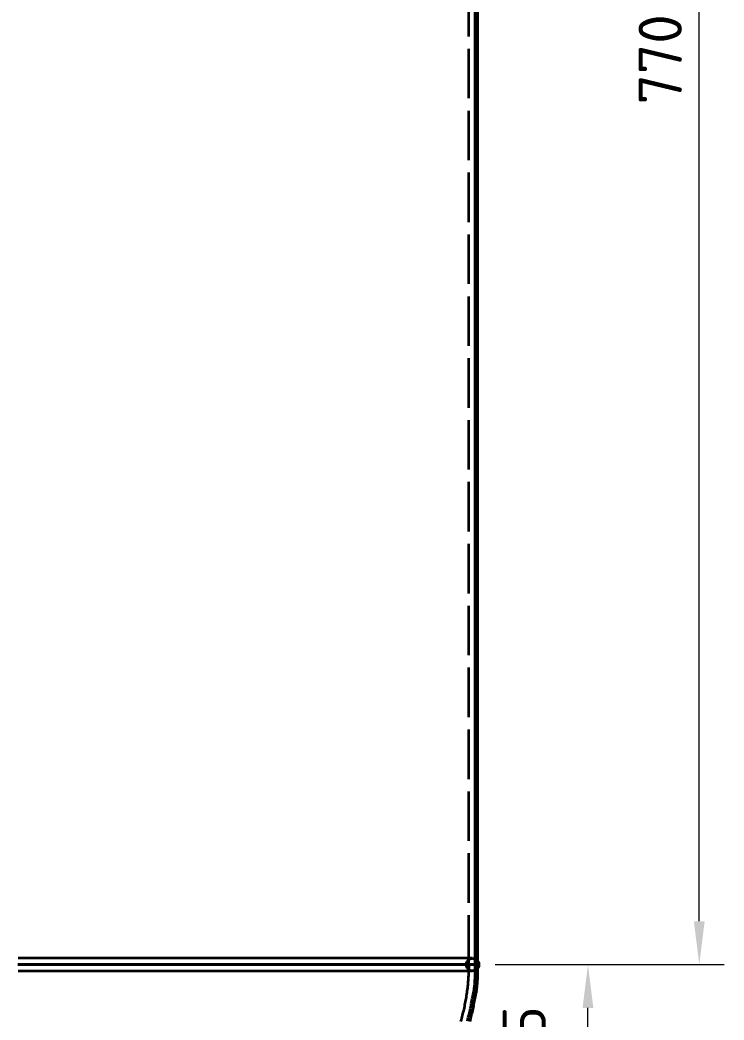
# Model space of a CAD drawing. Header units: millimetres. Extents: x 0 to 594, y 0 to 420.
# Drawn here: x 118.8 to 175.8, y 160.1 to 240.9 of the extents above; entities that cross this region are included whole.
import ezdxf

# ---------------------------------------------------------------- set-up
doc = ezdxf.new("R2010")
doc.units = ezdxf.units.MM
doc.linetypes.add('IRAM-E-TRAZOS', pattern=[5, 4, -1])
for name, color, linetype, lineweight in [('01-VISIBLE', 7, 'CONTINUOUS', 70), ('02-OCULTA', 4, 'IRAM-E-TRAZOS', 35), ('04-COTA', 3, 'CONTINUOUS', 18)]:
    doc.layers.add(name, color=color, linetype=linetype, lineweight=lineweight)
doc.styles.add('ISO3098', font='isocpeur.ttf')
doc.dimstyles.new('FLAMA-IRAM', dxfattribs={"dimtxt": 3.5, "dimasz": 3.5, "dimexe": 2, "dimexo": 1.5, "dimgap": 1, "dimtad": 1, "dimdec": 1, "dimtxsty": 'ISO3098', "dimblk": 'IRAM_FLECHA', "dimblk1": 'IRAM_FLECHA', "dimblk2": 'IRAM_FLECHA', "dimcen": 2.5, "dimclrd": 3, "dimclre": 3, "dimclrt": 3, "dimazin": 3, "dimtfac": 1, "dimtmove": 0, "dimatfit": 3, "dimlwd": 18, "dimlwe": 18})

# ---------------------------------------------------------------- blocks, each defined once
blk = doc.blocks.new('IRAM_FLECHA')
blk.add_solid([(0, 0), (-1, 0.125), (-1, -0.125)])

msp = doc.modelspace()

# ---------------------------------------------------------------- linework, layer by layer
at = {"layer": '01-VISIBLE'}
msp.add_line((155.75, 164.562), (155.75, 318.582), dxfattribs=at)
msp.add_lwpolyline([(155.118, 160.008), (155.15, 160.132), (155.181, 160.256), (155.211, 160.381), (155.24, 160.506), (155.269, 160.631), (155.297, 160.756), (155.324, 160.881), (155.351, 161.006), (155.378, 161.132), (155.404, 161.257), (155.43, 161.383), (155.455, 161.508), (155.48, 161.634), (155.505, 161.76), (155.529, 161.886), (155.554, 162.011), (155.578, 162.137), (155.602, 162.263), (155.625, 162.389), (155.646, 162.516), (155.665, 162.643), (155.681, 162.77), (155.695, 162.897), (155.707, 163.025), (155.716, 163.153), (155.724, 163.281), (155.73, 163.409), (155.735, 163.537), (155.74, 163.665), (155.743, 163.793), (155.745, 163.921), (155.747, 164.049), (155.748, 164.177), (155.749, 164.306), (155.75, 164.434), (155.75, 164.562)], dxfattribs=at)
at = {"layer": '02-OCULTA'}
msp.add_line((155.11, 164.562), (155.11, 318.582), dxfattribs=at)
for points in [[(155.43, 165.074), (155.237, 165.074), (155.043, 165.074), (154.85, 165.074), (154.657, 165.074), (154.463, 165.074), (154.27, 165.074), (154.076, 165.074), (153.883, 165.074), (153.69, 165.074), (153.496, 165.074), (153.303, 165.074), (153.109, 165.074), (152.916, 165.074), (152.723, 165.074), (152.529, 165.074), (152.336, 165.074), (152.142, 165.074), (151.949, 165.074), (151.755, 165.074), (151.562, 165.074), (151.369, 165.074), (151.175, 165.074), (150.982, 165.074), (150.788, 165.074), (150.595, 165.074), (150.402, 165.074), (150.208, 165.074), (150.015, 165.074), (149.821, 165.074), (149.628, 165.074), (149.435, 165.074), (149.241, 165.074), (149.048, 165.074), (148.854, 165.074), (148.661, 165.074), (148.468, 165.074), (148.274, 165.074), (148.081, 165.074), (147.887, 165.074), (147.694, 165.074), (147.501, 165.074), (147.307, 165.074), (147.114, 165.074), (146.92, 165.074), (146.727, 165.074), (146.534, 165.074), (146.34, 165.074), (146.147, 165.074), (145.953, 165.074), (145.76, 165.074), (145.567, 165.074), (145.373, 165.074), (145.18, 165.074), (144.986, 165.074), (144.793, 165.074), (144.6, 165.074), (144.406, 165.074), (144.213, 165.074), (144.019, 165.074), (143.826, 165.074), (143.633, 165.074), (143.439, 165.074), (143.246, 165.074), (143.052, 165.074), (142.859, 165.074), (142.666, 165.074), (142.472, 165.074), (142.279, 165.074), (142.085, 165.074), (141.892, 165.074), (141.699, 165.074), (141.505, 165.074), (141.312, 165.074), (141.118, 165.074), (140.925, 165.074), (140.732, 165.074), (140.538, 165.074), (140.345, 165.074), (140.151, 165.074), (139.958, 165.074), (139.765, 165.074), (139.571, 165.074), (139.378, 165.074), (139.184, 165.074), (138.991, 165.074), (138.798, 165.074), (138.604, 165.074), (138.411, 165.074), (138.217, 165.074), (138.024, 165.074), (137.831, 165.074), (137.637, 165.074), (137.444, 165.074), (137.25, 165.074), (137.057, 165.074), (136.864, 165.074), (136.67, 165.074), (136.477, 165.074), (136.283, 165.074), (136.09, 165.074), (135.897, 165.074), (135.703, 165.074), (135.51, 165.074), (135.316, 165.074), (135.123, 165.074), (134.93, 165.074), (134.736, 165.074), (134.543, 165.074), (134.349, 165.074), (134.156, 165.074), (133.963, 165.074), (133.769, 165.074), (133.576, 165.074), (133.382, 165.074), (133.189, 165.074), (132.996, 165.074), (132.802, 165.074), (132.609, 165.074), (132.415, 165.074), (132.222, 165.074), (132.029, 165.074), (131.835, 165.074), (131.642, 165.074), (131.448, 165.074), (131.255, 165.074), (131.062, 165.074), (130.868, 165.074), (130.675, 165.074), (130.481, 165.074), (130.288, 165.074), (130.095, 165.074), (129.901, 165.074), (129.708, 165.074), (129.514, 165.074), (129.321, 165.074), (129.128, 165.074), (128.934, 165.074), (128.741, 165.074), (128.547, 165.074), (128.354, 165.074), (128.161, 165.074), (127.967, 165.074), (127.774, 165.074), (127.58, 165.074), (127.387, 165.074), (127.194, 165.074), (127, 165.074), (126.807, 165.074), (126.613, 165.074), (126.42, 165.074), (126.227, 165.074), (126.033, 165.074), (125.84, 165.074), (125.646, 165.074), (125.453, 165.074), (125.26, 165.074), (125.066, 165.074), (124.873, 165.074), (124.679, 165.074), (124.486, 165.074), (124.293, 165.074), (124.099, 165.074), (123.906, 165.074), (123.712, 165.074), (123.519, 165.074), (123.326, 165.074), (123.132, 165.074), (122.939, 165.074), (122.745, 165.074), (122.552, 165.074), (122.359, 165.074), (122.165, 165.074), (121.972, 165.074), (121.778, 165.074), (121.585, 165.074), (121.392, 165.074), (121.198, 165.074), (121.005, 165.074), (120.811, 165.074), (120.618, 165.074), (120.425, 165.074), (120.231, 165.074), (120.038, 165.074), (119.844, 165.074), (119.651, 165.074), (119.458, 165.074), (119.264, 165.074), (119.071, 165.074), (118.877, 165.074), (118.684, 165.074)], [(155.43, 165.074), (155.237, 165.074), (155.043, 165.074), (154.85, 165.074), (154.657, 165.074), (154.463, 165.074), (154.27, 165.074), (154.076, 165.074), (153.883, 165.074), (153.69, 165.074), (153.496, 165.074), (153.303, 165.074), (153.109, 165.074), (152.916, 165.074), (152.723, 165.074), (152.529, 165.074), (152.336, 165.074), (152.142, 165.074), (151.949, 165.074), (151.755, 165.074), (151.562, 165.074), (151.369, 165.074), (151.175, 165.074), (150.982, 165.074), (150.788, 165.074), (150.595, 165.074), (150.402, 165.074), (150.208, 165.074), (150.015, 165.074), (149.821, 165.074), (149.628, 165.074), (149.435, 165.074), (149.241, 165.074), (149.048, 165.074), (148.854, 165.074), (148.661, 165.074), (148.468, 165.074), (148.274, 165.074), (148.081, 165.074), (147.887, 165.074), (147.694, 165.074), (147.501, 165.074), (147.307, 165.074), (147.114, 165.074), (146.92, 165.074), (146.727, 165.074), (146.534, 165.074), (146.34, 165.074), (146.147, 165.074), (145.953, 165.074), (145.76, 165.074), (145.567, 165.074), (145.373, 165.074), (145.18, 165.074), (144.986, 165.074), (144.793, 165.074), (144.6, 165.074), (144.406, 165.074), (144.213, 165.074), (144.019, 165.074), (143.826, 165.074), (143.633, 165.074), (143.439, 165.074), (143.246, 165.074), (143.052, 165.074), (142.859, 165.074), (142.666, 165.074), (142.472, 165.074), (142.279, 165.074), (142.085, 165.074), (141.892, 165.074), (141.699, 165.074), (141.505, 165.074), (141.312, 165.074), (141.118, 165.074), (140.925, 165.074), (140.732, 165.074), (140.538, 165.074), (140.345, 165.074), (140.151, 165.074), (139.958, 165.074), (139.765, 165.074), (139.571, 165.074), (139.378, 165.074), (139.184, 165.074), (138.991, 165.074), (138.798, 165.074), (138.604, 165.074), (138.411, 165.074), (138.217, 165.074), (138.024, 165.074), (137.831, 165.074), (137.637, 165.074), (137.444, 165.074), (137.25, 165.074), (137.057, 165.074), (136.864, 165.074), (136.67, 165.074), (136.477, 165.074), (136.283, 165.074), (136.09, 165.074), (135.897, 165.074), (135.703, 165.074), (135.51, 165.074), (135.316, 165.074), (135.123, 165.074), (134.93, 165.074), (134.736, 165.074), (134.543, 165.074), (134.349, 165.074), (134.156, 165.074), (133.963, 165.074), (133.769, 165.074), (133.576, 165.074), (133.382, 165.074), (133.189, 165.074), (132.996, 165.074), (132.802, 165.074), (132.609, 165.074), (132.415, 165.074), (132.222, 165.074), (132.029, 165.074), (131.835, 165.074), (131.642, 165.074), (131.448, 165.074), (131.255, 165.074), (131.062, 165.074), (130.868, 165.074), (130.675, 165.074), (130.481, 165.074), (130.288, 165.074), (130.095, 165.074), (129.901, 165.074), (129.708, 165.074), (129.514, 165.074), (129.321, 165.074), (129.128, 165.074), (128.934, 165.074), (128.741, 165.074), (128.547, 165.074), (128.354, 165.074), (128.161, 165.074), (127.967, 165.074), (127.774, 165.074), (127.58, 165.074), (127.387, 165.074), (127.194, 165.074), (127, 165.074), (126.807, 165.074), (126.613, 165.074), (126.42, 165.074), (126.227, 165.074), (126.033, 165.074), (125.84, 165.074), (125.646, 165.074), (125.453, 165.074), (125.26, 165.074), (125.066, 165.074), (124.873, 165.074), (124.679, 165.074), (124.486, 165.074), (124.293, 165.074), (124.099, 165.074), (123.906, 165.074), (123.712, 165.074), (123.519, 165.074), (123.326, 165.074), (123.132, 165.074), (122.939, 165.074), (122.745, 165.074), (122.552, 165.074), (122.359, 165.074), (122.165, 165.074), (121.972, 165.074), (121.778, 165.074), (121.585, 165.074), (121.392, 165.074), (121.198, 165.074), (121.005, 165.074), (120.811, 165.074), (120.618, 165.074), (120.425, 165.074), (120.231, 165.074), (120.038, 165.074), (119.844, 165.074), (119.651, 165.074), (119.458, 165.074), (119.264, 165.074), (119.071, 165.074), (118.877, 165.074), (118.684, 165.074)], [(155.11, 164.562), (154.918, 164.562), (154.726, 164.562), (154.535, 164.562), (154.343, 164.562), (154.151, 164.562), (153.959, 164.562), (153.767, 164.562), (153.576, 164.562), (153.384, 164.562), (153.192, 164.562), (153, 164.562), (152.808, 164.562), (152.617, 164.562), (152.425, 164.562), (152.233, 164.562), (152.041, 164.562), (151.849, 164.562), (151.658, 164.562), (151.466, 164.562), (151.274, 164.562), (151.082, 164.562), (150.89, 164.562), (150.699, 164.562), (150.507, 164.562), (150.315, 164.562), (150.123, 164.562), (149.931, 164.562), (149.74, 164.562), (149.548, 164.562), (149.356, 164.562), (149.164, 164.562), (148.972, 164.562), (148.781, 164.562), (148.589, 164.562), (148.397, 164.562), (148.205, 164.562), (148.013, 164.562), (147.822, 164.562), (147.63, 164.562), (147.438, 164.562), (147.246, 164.562), (147.054, 164.562), (146.863, 164.562), (146.671, 164.562), (146.479, 164.562), (146.287, 164.562), (146.095, 164.562), (145.904, 164.562), (145.712, 164.562), (145.52, 164.562), (145.328, 164.562), (145.136, 164.562), (144.945, 164.562), (144.753, 164.562), (144.561, 164.562), (144.369, 164.562), (144.177, 164.562), (143.986, 164.562), (143.794, 164.562), (143.602, 164.562), (143.41, 164.562), (143.218, 164.562), (143.027, 164.562), (142.835, 164.562), (142.643, 164.562), (142.451, 164.562), (142.259, 164.562), (142.068, 164.562), (141.876, 164.562), (141.684, 164.562), (141.492, 164.562), (141.3, 164.562), (141.109, 164.562), (140.917, 164.562), (140.725, 164.562), (140.533, 164.562), (140.341, 164.562), (140.15, 164.562), (139.958, 164.562), (139.766, 164.562), (139.574, 164.562), (139.382, 164.562), (139.191, 164.562), (138.999, 164.562), (138.807, 164.562), (138.615, 164.562), (138.423, 164.562), (138.232, 164.562), (138.04, 164.562), (137.848, 164.562), (137.656, 164.562), (137.464, 164.562), (137.273, 164.562), (137.081, 164.562), (136.889, 164.562), (136.697, 164.562), (136.505, 164.562), (136.314, 164.562), (136.122, 164.562), (135.93, 164.562), (135.738, 164.562), (135.546, 164.562), (135.355, 164.562), (135.163, 164.562), (134.971, 164.562), (134.779, 164.562), (134.587, 164.562), (134.396, 164.562), (134.204, 164.562), (134.012, 164.562), (133.82, 164.562), (133.628, 164.562), (133.437, 164.562), (133.245, 164.562), (133.053, 164.562), (132.861, 164.562), (132.669, 164.562), (132.478, 164.562), (132.286, 164.562), (132.094, 164.562), (131.902, 164.562), (131.71, 164.562), (131.519, 164.562), (131.327, 164.562), (131.135, 164.562), (130.943, 164.562), (130.751, 164.562), (130.56, 164.562), (130.368, 164.562), (130.176, 164.562), (129.984, 164.562), (129.792, 164.562), (129.601, 164.562), (129.409, 164.562), (129.217, 164.562), (129.025, 164.562), (128.833, 164.562), (128.642, 164.562), (128.45, 164.562), (128.258, 164.562), (128.066, 164.562), (127.874, 164.562), (127.683, 164.562), (127.491, 164.562), (127.299, 164.562), (127.107, 164.562), (126.915, 164.562), (126.724, 164.562), (126.532, 164.562), (126.34, 164.562), (126.148, 164.562), (125.956, 164.562), (125.765, 164.562), (125.573, 164.562), (125.381, 164.562), (125.189, 164.562), (124.997, 164.562), (124.806, 164.562), (124.614, 164.562), (124.422, 164.562), (124.23, 164.562), (124.038, 164.562), (123.847, 164.562), (123.655, 164.562), (123.463, 164.562), (123.271, 164.562), (123.079, 164.562), (122.888, 164.562), (122.696, 164.562), (122.504, 164.562), (122.312, 164.562), (122.12, 164.562), (121.929, 164.562), (121.737, 164.562), (121.545, 164.562), (121.353, 164.562), (121.161, 164.562), (120.97, 164.562), (120.778, 164.562), (120.586, 164.562), (120.394, 164.562), (120.202, 164.562), (120.011, 164.562), (119.819, 164.562), (119.627, 164.562), (119.435, 164.562), (119.243, 164.562), (119.052, 164.562), (118.86, 164.562), (118.668, 164.562)], [(118.668, 164.562), (118.86, 164.562), (119.052, 164.562), (119.243, 164.562), (119.435, 164.562), (119.627, 164.562), (119.819, 164.562), (120.011, 164.562), (120.202, 164.562), (120.394, 164.562), (120.586, 164.562), (120.778, 164.562), (120.97, 164.562), (121.161, 164.562), (121.353, 164.562), (121.545, 164.562), (121.737, 164.562), (121.929, 164.562), (122.12, 164.562), (122.312, 164.562), (122.504, 164.562), (122.696, 164.562), (122.888, 164.562), (123.079, 164.562), (123.271, 164.562), (123.463, 164.562), (123.655, 164.562), (123.847, 164.562), (124.038, 164.562), (124.23, 164.562), (124.422, 164.562), (124.614, 164.562), (124.806, 164.562), (124.997, 164.562), (125.189, 164.562), (125.381, 164.562), (125.573, 164.562), (125.765, 164.562), (125.956, 164.562), (126.148, 164.562), (126.34, 164.562), (126.532, 164.562), (126.724, 164.562), (126.915, 164.562), (127.107, 164.562), (127.299, 164.562), (127.491, 164.562), (127.683, 164.562), (127.874, 164.562), (128.066, 164.562), (128.258, 164.562), (128.45, 164.562), (128.642, 164.562), (128.833, 164.562), (129.025, 164.562), (129.217, 164.562), (129.409, 164.562), (129.601, 164.562), (129.792, 164.562), (129.984, 164.562), (130.176, 164.562), (130.368, 164.562), (130.56, 164.562), (130.751, 164.562), (130.943, 164.562), (131.135, 164.562), (131.327, 164.562), (131.519, 164.562), (131.71, 164.562), (131.902, 164.562), (132.094, 164.562), (132.286, 164.562), (132.478, 164.562), (132.669, 164.562), (132.861, 164.562), (133.053, 164.562), (133.245, 164.562), (133.437, 164.562), (133.628, 164.562), (133.82, 164.562), (134.012, 164.562), (134.204, 164.562), (134.396, 164.562), (134.587, 164.562), (134.779, 164.562), (134.971, 164.562), (135.163, 164.562), (135.355, 164.562), (135.546, 164.562), (135.738, 164.562), (135.93, 164.562), (136.122, 164.562), (136.314, 164.562), (136.505, 164.562), (136.697, 164.562), (136.889, 164.562), (137.081, 164.562), (137.273, 164.562), (137.464, 164.562), (137.656, 164.562), (137.848, 164.562), (138.04, 164.562), (138.232, 164.562), (138.423, 164.562), (138.615, 164.562), (138.807, 164.562), (138.999, 164.562), (139.191, 164.562), (139.382, 164.562), (139.574, 164.562), (139.766, 164.562), (139.958, 164.562), (140.15, 164.562), (140.341, 164.562), (140.533, 164.562), (140.725, 164.562), (140.917, 164.562), (141.109, 164.562), (141.3, 164.562), (141.492, 164.562), (141.684, 164.562), (141.876, 164.562), (142.068, 164.562), (142.259, 164.562), (142.451, 164.562), (142.643, 164.562), (142.835, 164.562), (143.027, 164.562), (143.218, 164.562), (143.41, 164.562), (143.602, 164.562), (143.794, 164.562), (143.986, 164.562), (144.177, 164.562), (144.369, 164.562), (144.561, 164.562), (144.753, 164.562), (144.945, 164.562), (145.136, 164.562), (145.328, 164.562), (145.52, 164.562), (145.712, 164.562), (145.904, 164.562), (146.095, 164.562), (146.287, 164.562), (146.479, 164.562), (146.671, 164.562), (146.863, 164.562), (147.054, 164.562), (147.246, 164.562), (147.438, 164.562), (147.63, 164.562), (147.822, 164.562), (148.013, 164.562), (148.205, 164.562), (148.397, 164.562), (148.589, 164.562), (148.781, 164.562), (148.972, 164.562), (149.164, 164.562), (149.356, 164.562), (149.548, 164.562), (149.74, 164.562), (149.931, 164.562), (150.123, 164.562), (150.315, 164.562), (150.507, 164.562), (150.699, 164.562), (150.89, 164.562), (151.082, 164.562), (151.274, 164.562), (151.466, 164.562), (151.658, 164.562), (151.849, 164.562), (152.041, 164.562), (152.233, 164.562), (152.425, 164.562), (152.617, 164.562), (152.808, 164.562), (153, 164.562), (153.192, 164.562), (153.384, 164.562), (153.576, 164.562), (153.767, 164.562), (153.959, 164.562), (154.151, 164.562), (154.343, 164.562), (154.535, 164.562), (154.726, 164.562), (154.918, 164.562), (155.11, 164.562)], [(155.11, 164.562), (154.918, 164.562), (154.726, 164.562), (154.535, 164.562), (154.343, 164.562), (154.151, 164.562), (153.959, 164.562), (153.767, 164.562), (153.576, 164.562), (153.384, 164.562), (153.192, 164.562), (153, 164.562), (152.808, 164.562), (152.617, 164.562), (152.425, 164.562), (152.233, 164.562), (152.041, 164.562), (151.849, 164.562), (151.658, 164.562), (151.466, 164.562), (151.274, 164.562), (151.082, 164.562), (150.89, 164.562), (150.699, 164.562), (150.507, 164.562), (150.315, 164.562), (150.123, 164.562), (149.931, 164.562), (149.74, 164.562), (149.548, 164.562), (149.356, 164.562), (149.164, 164.562), (148.972, 164.562), (148.781, 164.562), (148.589, 164.562), (148.397, 164.562), (148.205, 164.562), (148.013, 164.562), (147.822, 164.562), (147.63, 164.562), (147.438, 164.562), (147.246, 164.562), (147.054, 164.562), (146.863, 164.562), (146.671, 164.562), (146.479, 164.562), (146.287, 164.562), (146.095, 164.562), (145.904, 164.562), (145.712, 164.562), (145.52, 164.562), (145.328, 164.562), (145.136, 164.562), (144.945, 164.562), (144.753, 164.562), (144.561, 164.562), (144.369, 164.562), (144.177, 164.562), (143.986, 164.562), (143.794, 164.562), (143.602, 164.562), (143.41, 164.562), (143.218, 164.562), (143.027, 164.562), (142.835, 164.562), (142.643, 164.562), (142.451, 164.562), (142.259, 164.562), (142.068, 164.562), (141.876, 164.562), (141.684, 164.562), (141.492, 164.562), (141.3, 164.562), (141.109, 164.562), (140.917, 164.562), (140.725, 164.562), (140.533, 164.562), (140.341, 164.562), (140.15, 164.562), (139.958, 164.562), (139.766, 164.562), (139.574, 164.562), (139.382, 164.562), (139.191, 164.562), (138.999, 164.562), (138.807, 164.562), (138.615, 164.562), (138.423, 164.562), (138.232, 164.562), (138.04, 164.562), (137.848, 164.562), (137.656, 164.562), (137.464, 164.562), (137.273, 164.562), (137.081, 164.562), (136.889, 164.562), (136.697, 164.562), (136.505, 164.562), (136.314, 164.562), (136.122, 164.562), (135.93, 164.562), (135.738, 164.562), (135.546, 164.562), (135.355, 164.562), (135.163, 164.562), (134.971, 164.562), (134.779, 164.562), (134.587, 164.562), (134.396, 164.562), (134.204, 164.562), (134.012, 164.562), (133.82, 164.562), (133.628, 164.562), (133.437, 164.562), (133.245, 164.562), (133.053, 164.562), (132.861, 164.562), (132.669, 164.562), (132.478, 164.562), (132.286, 164.562), (132.094, 164.562), (131.902, 164.562), (131.71, 164.562), (131.519, 164.562), (131.327, 164.562), (131.135, 164.562), (130.943, 164.562), (130.751, 164.562), (130.56, 164.562), (130.368, 164.562), (130.176, 164.562), (129.984, 164.562), (129.792, 164.562), (129.601, 164.562), (129.409, 164.562), (129.217, 164.562), (129.025, 164.562), (128.833, 164.562), (128.642, 164.562), (128.45, 164.562), (128.258, 164.562), (128.066, 164.562), (127.874, 164.562), (127.683, 164.562), (127.491, 164.562), (127.299, 164.562), (127.107, 164.562), (126.915, 164.562), (126.724, 164.562), (126.532, 164.562), (126.34, 164.562), (126.148, 164.562), (125.956, 164.562), (125.765, 164.562), (125.573, 164.562), (125.381, 164.562), (125.189, 164.562), (124.997, 164.562), (124.806, 164.562), (124.614, 164.562), (124.422, 164.562), (124.23, 164.562), (124.038, 164.562), (123.847, 164.562), (123.655, 164.562), (123.463, 164.562), (123.271, 164.562), (123.079, 164.562), (122.888, 164.562), (122.696, 164.562), (122.504, 164.562), (122.312, 164.562), (122.12, 164.562), (121.929, 164.562), (121.737, 164.562), (121.545, 164.562), (121.353, 164.562), (121.161, 164.562), (120.97, 164.562), (120.778, 164.562), (120.586, 164.562), (120.394, 164.562), (120.202, 164.562), (120.011, 164.562), (119.819, 164.562), (119.627, 164.562), (119.435, 164.562), (119.243, 164.562), (119.052, 164.562), (118.86, 164.562), (118.668, 164.562)], [(118.668, 164.562), (118.86, 164.562), (119.052, 164.562), (119.243, 164.562), (119.435, 164.562), (119.627, 164.562), (119.819, 164.562), (120.011, 164.562), (120.202, 164.562), (120.394, 164.562), (120.586, 164.562), (120.778, 164.562), (120.97, 164.562), (121.161, 164.562), (121.353, 164.562), (121.545, 164.562), (121.737, 164.562), (121.929, 164.562), (122.12, 164.562), (122.312, 164.562), (122.504, 164.562), (122.696, 164.562), (122.888, 164.562), (123.079, 164.562), (123.271, 164.562), (123.463, 164.562), (123.655, 164.562), (123.847, 164.562), (124.038, 164.562), (124.23, 164.562), (124.422, 164.562), (124.614, 164.562), (124.806, 164.562), (124.997, 164.562), (125.189, 164.562), (125.381, 164.562), (125.573, 164.562), (125.765, 164.562), (125.956, 164.562), (126.148, 164.562), (126.34, 164.562), (126.532, 164.562), (126.724, 164.562), (126.915, 164.562), (127.107, 164.562), (127.299, 164.562), (127.491, 164.562), (127.683, 164.562), (127.874, 164.562), (128.066, 164.562), (128.258, 164.562), (128.45, 164.562), (128.642, 164.562), (128.833, 164.562), (129.025, 164.562), (129.217, 164.562), (129.409, 164.562), (129.601, 164.562), (129.792, 164.562), (129.984, 164.562), (130.176, 164.562), (130.368, 164.562), (130.56, 164.562), (130.751, 164.562), (130.943, 164.562), (131.135, 164.562), (131.327, 164.562), (131.519, 164.562), (131.71, 164.562), (131.902, 164.562), (132.094, 164.562), (132.286, 164.562), (132.478, 164.562), (132.669, 164.562), (132.861, 164.562), (133.053, 164.562), (133.245, 164.562), (133.437, 164.562), (133.628, 164.562), (133.82, 164.562), (134.012, 164.562), (134.204, 164.562), (134.396, 164.562), (134.587, 164.562), (134.779, 164.562), (134.971, 164.562), (135.163, 164.562), (135.355, 164.562), (135.546, 164.562), (135.738, 164.562), (135.93, 164.562), (136.122, 164.562), (136.314, 164.562), (136.505, 164.562), (136.697, 164.562), (136.889, 164.562), (137.081, 164.562), (137.273, 164.562), (137.464, 164.562), (137.656, 164.562), (137.848, 164.562), (138.04, 164.562), (138.232, 164.562), (138.423, 164.562), (138.615, 164.562), (138.807, 164.562), (138.999, 164.562), (139.191, 164.562), (139.382, 164.562), (139.574, 164.562), (139.766, 164.562), (139.958, 164.562), (140.15, 164.562), (140.341, 164.562), (140.533, 164.562), (140.725, 164.562), (140.917, 164.562), (141.109, 164.562), (141.3, 164.562), (141.492, 164.562), (141.684, 164.562), (141.876, 164.562), (142.068, 164.562), (142.259, 164.562), (142.451, 164.562), (142.643, 164.562), (142.835, 164.562), (143.027, 164.562), (143.218, 164.562), (143.41, 164.562), (143.602, 164.562), (143.794, 164.562), (143.986, 164.562), (144.177, 164.562), (144.369, 164.562), (144.561, 164.562), (144.753, 164.562), (144.945, 164.562), (145.136, 164.562), (145.328, 164.562), (145.52, 164.562), (145.712, 164.562), (145.904, 164.562), (146.095, 164.562), (146.287, 164.562), (146.479, 164.562), (146.671, 164.562), (146.863, 164.562), (147.054, 164.562), (147.246, 164.562), (147.438, 164.562), (147.63, 164.562), (147.822, 164.562), (148.013, 164.562), (148.205, 164.562), (148.397, 164.562), (148.589, 164.562), (148.781, 164.562), (148.972, 164.562), (149.164, 164.562), (149.356, 164.562), (149.548, 164.562), (149.74, 164.562), (149.931, 164.562), (150.123, 164.562), (150.315, 164.562), (150.507, 164.562), (150.699, 164.562), (150.89, 164.562), (151.082, 164.562), (151.274, 164.562), (151.466, 164.562), (151.658, 164.562), (151.849, 164.562), (152.041, 164.562), (152.233, 164.562), (152.425, 164.562), (152.617, 164.562), (152.808, 164.562), (153, 164.562), (153.192, 164.562), (153.384, 164.562), (153.576, 164.562), (153.767, 164.562), (153.959, 164.562), (154.151, 164.562), (154.343, 164.562), (154.535, 164.562), (154.726, 164.562), (154.918, 164.562), (155.11, 164.562)], [(118.684, 164.05), (118.877, 164.05), (119.071, 164.05), (119.264, 164.05), (119.458, 164.05), (119.651, 164.05), (119.844, 164.05), (120.038, 164.05), (120.231, 164.05), (120.425, 164.05), (120.618, 164.05), (120.811, 164.05), (121.005, 164.05), (121.198, 164.05), (121.392, 164.05), (121.585, 164.05), (121.778, 164.05), (121.972, 164.05), (122.165, 164.05), (122.359, 164.05), (122.552, 164.05), (122.745, 164.05), (122.939, 164.05), (123.132, 164.05), (123.326, 164.05), (123.519, 164.05), (123.712, 164.05), (123.906, 164.05), (124.099, 164.05), (124.293, 164.05), (124.486, 164.05), (124.679, 164.05), (124.873, 164.05), (125.066, 164.05), (125.26, 164.05), (125.453, 164.05), (125.646, 164.05), (125.84, 164.05), (126.033, 164.05), (126.227, 164.05), (126.42, 164.05), (126.613, 164.05), (126.807, 164.05), (127, 164.05), (127.194, 164.05), (127.387, 164.05), (127.58, 164.05), (127.774, 164.05), (127.967, 164.05), (128.161, 164.05), (128.354, 164.05), (128.547, 164.05), (128.741, 164.05), (128.934, 164.05), (129.128, 164.05), (129.321, 164.05), (129.514, 164.05), (129.708, 164.05), (129.901, 164.05), (130.095, 164.05), (130.288, 164.05), (130.481, 164.05), (130.675, 164.05), (130.868, 164.05), (131.062, 164.05), (131.255, 164.05), (131.448, 164.05), (131.642, 164.05), (131.835, 164.05), (132.029, 164.05), (132.222, 164.05), (132.415, 164.05), (132.609, 164.05), (132.802, 164.05), (132.996, 164.05), (133.189, 164.05), (133.382, 164.05), (133.576, 164.05), (133.769, 164.05), (133.963, 164.05), (134.156, 164.05), (134.349, 164.05), (134.543, 164.05), (134.736, 164.05), (134.93, 164.05), (135.123, 164.05), (135.316, 164.05), (135.51, 164.05), (135.703, 164.05), (135.897, 164.05), (136.09, 164.05), (136.283, 164.05), (136.477, 164.05), (136.67, 164.05), (136.864, 164.05), (137.057, 164.05), (137.25, 164.05), (137.444, 164.05), (137.637, 164.05), (137.831, 164.05), (138.024, 164.05), (138.217, 164.05), (138.411, 164.05), (138.604, 164.05), (138.798, 164.05), (138.991, 164.05), (139.184, 164.05), (139.378, 164.05), (139.571, 164.05), (139.765, 164.05), (139.958, 164.05), (140.151, 164.05), (140.345, 164.05), (140.538, 164.05), (140.732, 164.05), (140.925, 164.05), (141.118, 164.05), (141.312, 164.05), (141.505, 164.05), (141.699, 164.05), (141.892, 164.05), (142.085, 164.05), (142.279, 164.05), (142.472, 164.05), (142.666, 164.05), (142.859, 164.05), (143.052, 164.05), (143.246, 164.05), (143.439, 164.05), (143.633, 164.05), (143.826, 164.05), (144.019, 164.05), (144.213, 164.05), (144.406, 164.05), (144.6, 164.05), (144.793, 164.05), (144.986, 164.05), (145.18, 164.05), (145.373, 164.05), (145.567, 164.05), (145.76, 164.05), (145.953, 164.05), (146.147, 164.05), (146.34, 164.05), (146.534, 164.05), (146.727, 164.05), (146.92, 164.05), (147.114, 164.05), (147.307, 164.05), (147.501, 164.05), (147.694, 164.05), (147.887, 164.05), (148.081, 164.05), (148.274, 164.05), (148.468, 164.05), (148.661, 164.05), (148.854, 164.05), (149.048, 164.05), (149.241, 164.05), (149.435, 164.05), (149.628, 164.05), (149.821, 164.05), (150.015, 164.05), (150.208, 164.05), (150.402, 164.05), (150.595, 164.05), (150.788, 164.05), (150.982, 164.05), (151.175, 164.05), (151.369, 164.05), (151.562, 164.05), (151.755, 164.05), (151.949, 164.05), (152.142, 164.05), (152.336, 164.05), (152.529, 164.05), (152.722, 164.05), (152.916, 164.05), (153.109, 164.05), (153.303, 164.05), (153.496, 164.05), (153.689, 164.05), (153.883, 164.05), (154.076, 164.05), (154.27, 164.05), (154.463, 164.05), (154.656, 164.05), (154.85, 164.05), (155.043, 164.05), (155.237, 164.05), (155.43, 164.05)], [(118.684, 164.05), (118.877, 164.05), (119.071, 164.05), (119.264, 164.05), (119.458, 164.05), (119.651, 164.05), (119.844, 164.05), (120.038, 164.05), (120.231, 164.05), (120.425, 164.05), (120.618, 164.05), (120.811, 164.05), (121.005, 164.05), (121.198, 164.05), (121.392, 164.05), (121.585, 164.05), (121.778, 164.05), (121.972, 164.05), (122.165, 164.05), (122.359, 164.05), (122.552, 164.05), (122.745, 164.05), (122.939, 164.05), (123.132, 164.05), (123.326, 164.05), (123.519, 164.05), (123.712, 164.05), (123.906, 164.05), (124.099, 164.05), (124.293, 164.05), (124.486, 164.05), (124.679, 164.05), (124.873, 164.05), (125.066, 164.05), (125.26, 164.05), (125.453, 164.05), (125.646, 164.05), (125.84, 164.05), (126.033, 164.05), (126.227, 164.05), (126.42, 164.05), (126.613, 164.05), (126.807, 164.05), (127, 164.05), (127.194, 164.05), (127.387, 164.05), (127.58, 164.05), (127.774, 164.05), (127.967, 164.05), (128.161, 164.05), (128.354, 164.05), (128.547, 164.05), (128.741, 164.05), (128.934, 164.05), (129.128, 164.05), (129.321, 164.05), (129.514, 164.05), (129.708, 164.05), (129.901, 164.05), (130.095, 164.05), (130.288, 164.05), (130.481, 164.05), (130.675, 164.05), (130.868, 164.05), (131.062, 164.05), (131.255, 164.05), (131.448, 164.05), (131.642, 164.05), (131.835, 164.05), (132.029, 164.05), (132.222, 164.05), (132.415, 164.05), (132.609, 164.05), (132.802, 164.05), (132.996, 164.05), (133.189, 164.05), (133.382, 164.05), (133.576, 164.05), (133.769, 164.05), (133.963, 164.05), (134.156, 164.05), (134.349, 164.05), (134.543, 164.05), (134.736, 164.05), (134.93, 164.05), (135.123, 164.05), (135.316, 164.05), (135.51, 164.05), (135.703, 164.05), (135.897, 164.05), (136.09, 164.05), (136.283, 164.05), (136.477, 164.05), (136.67, 164.05), (136.864, 164.05), (137.057, 164.05), (137.25, 164.05), (137.444, 164.05), (137.637, 164.05), (137.831, 164.05), (138.024, 164.05), (138.217, 164.05), (138.411, 164.05), (138.604, 164.05), (138.798, 164.05), (138.991, 164.05), (139.184, 164.05), (139.378, 164.05), (139.571, 164.05), (139.765, 164.05), (139.958, 164.05), (140.151, 164.05), (140.345, 164.05), (140.538, 164.05), (140.732, 164.05), (140.925, 164.05), (141.118, 164.05), (141.312, 164.05), (141.505, 164.05), (141.699, 164.05), (141.892, 164.05), (142.085, 164.05), (142.279, 164.05), (142.472, 164.05), (142.666, 164.05), (142.859, 164.05), (143.052, 164.05), (143.246, 164.05), (143.439, 164.05), (143.633, 164.05), (143.826, 164.05), (144.019, 164.05), (144.213, 164.05), (144.406, 164.05), (144.6, 164.05), (144.793, 164.05), (144.986, 164.05), (145.18, 164.05), (145.373, 164.05), (145.567, 164.05), (145.76, 164.05), (145.953, 164.05), (146.147, 164.05), (146.34, 164.05), (146.534, 164.05), (146.727, 164.05), (146.92, 164.05), (147.114, 164.05), (147.307, 164.05), (147.501, 164.05), (147.694, 164.05), (147.887, 164.05), (148.081, 164.05), (148.274, 164.05), (148.468, 164.05), (148.661, 164.05), (148.854, 164.05), (149.048, 164.05), (149.241, 164.05), (149.435, 164.05), (149.628, 164.05), (149.821, 164.05), (150.015, 164.05), (150.208, 164.05), (150.402, 164.05), (150.595, 164.05), (150.788, 164.05), (150.982, 164.05), (151.175, 164.05), (151.369, 164.05), (151.562, 164.05), (151.755, 164.05), (151.949, 164.05), (152.142, 164.05), (152.336, 164.05), (152.529, 164.05), (152.722, 164.05), (152.916, 164.05), (153.109, 164.05), (153.303, 164.05), (153.496, 164.05), (153.689, 164.05), (153.883, 164.05), (154.076, 164.05), (154.27, 164.05), (154.463, 164.05), (154.656, 164.05), (154.85, 164.05), (155.043, 164.05), (155.237, 164.05), (155.43, 164.05)], [(155.75, 164.562), (155.555, 164.562), (155.36, 164.562), (155.165, 164.562), (154.97, 164.562), (154.775, 164.562), (154.58, 164.562), (154.385, 164.562), (154.19, 164.562), (153.995, 164.562), (153.8, 164.562), (153.605, 164.562), (153.41, 164.562), (153.215, 164.562), (153.02, 164.562), (152.825, 164.562), (152.63, 164.562), (152.435, 164.562), (152.24, 164.562), (152.045, 164.562), (151.85, 164.562), (151.655, 164.562), (151.46, 164.562), (151.265, 164.562), (151.07, 164.562), (150.875, 164.562), (150.68, 164.562), (150.485, 164.562), (150.29, 164.562), (150.095, 164.562), (149.9, 164.562), (149.705, 164.562), (149.51, 164.562), (149.315, 164.562), (149.12, 164.562), (148.925, 164.562), (148.73, 164.562), (148.535, 164.562), (148.34, 164.562), (148.145, 164.562), (147.95, 164.562), (147.755, 164.562), (147.56, 164.562), (147.365, 164.562), (147.17, 164.562), (146.975, 164.562), (146.78, 164.562), (146.585, 164.562), (146.39, 164.562), (146.195, 164.562), (146, 164.562), (145.805, 164.562), (145.61, 164.562), (145.415, 164.562), (145.22, 164.562), (145.025, 164.562), (144.83, 164.562), (144.635, 164.562), (144.44, 164.562), (144.245, 164.562), (144.05, 164.562), (143.855, 164.562), (143.66, 164.562), (143.465, 164.562), (143.27, 164.562), (143.075, 164.562), (142.88, 164.562), (142.685, 164.562), (142.49, 164.562), (142.295, 164.562), (142.1, 164.562), (141.905, 164.562), (141.71, 164.562), (141.515, 164.562), (141.32, 164.562), (141.125, 164.562), (140.93, 164.562), (140.735, 164.562), (140.54, 164.562), (140.345, 164.562), (140.15, 164.562), (139.955, 164.562), (139.76, 164.562), (139.565, 164.562), (139.37, 164.562), (139.175, 164.562), (138.98, 164.562), (138.785, 164.562), (138.59, 164.562), (138.395, 164.562), (138.2, 164.562), (138.005, 164.562), (137.81, 164.562), (137.615, 164.562), (137.42, 164.562), (137.225, 164.562), (137.03, 164.562), (136.835, 164.562), (136.64, 164.562), (136.445, 164.562), (136.25, 164.562), (136.055, 164.562), (135.86, 164.562), (135.665, 164.562), (135.47, 164.562), (135.275, 164.562), (135.08, 164.562), (134.885, 164.562), (134.69, 164.562), (134.495, 164.562), (134.3, 164.562), (134.105, 164.562), (133.91, 164.562), (133.715, 164.562), (133.52, 164.562), (133.325, 164.562), (133.13, 164.562), (132.935, 164.562), (132.74, 164.562), (132.545, 164.562), (132.35, 164.562), (132.155, 164.562), (131.96, 164.562), (131.765, 164.562), (131.57, 164.562), (131.375, 164.562), (131.18, 164.562), (130.985, 164.562), (130.79, 164.562), (130.595, 164.562), (130.4, 164.562), (130.205, 164.562), (130.01, 164.562), (129.815, 164.562), (129.62, 164.562), (129.425, 164.562), (129.23, 164.562), (129.035, 164.562), (128.84, 164.562), (128.645, 164.562), (128.45, 164.562), (128.255, 164.562), (128.06, 164.562), (127.865, 164.562), (127.67, 164.562), (127.475, 164.562), (127.28, 164.562), (127.085, 164.562), (126.89, 164.562), (126.695, 164.562), (126.5, 164.562), (126.305, 164.562), (126.11, 164.562), (125.915, 164.562), (125.72, 164.562), (125.525, 164.562), (125.33, 164.562), (125.135, 164.562), (124.94, 164.562), (124.745, 164.562), (124.55, 164.562), (124.355, 164.562), (124.16, 164.562), (123.965, 164.562), (123.77, 164.562), (123.575, 164.562), (123.38, 164.562), (123.185, 164.562), (122.99, 164.562), (122.795, 164.562), (122.6, 164.562), (122.405, 164.562), (122.21, 164.562), (122.015, 164.562), (121.82, 164.562), (121.625, 164.562), (121.43, 164.562), (121.235, 164.562), (121.04, 164.562), (120.845, 164.562), (120.65, 164.562), (120.455, 164.562), (120.26, 164.562), (120.065, 164.562), (119.87, 164.562), (119.675, 164.562), (119.48, 164.562), (119.285, 164.562), (119.09, 164.562), (118.895, 164.562), (118.7, 164.562)], [(118.7, 164.562), (118.895, 164.562), (119.09, 164.562), (119.285, 164.562), (119.48, 164.562), (119.675, 164.562), (119.87, 164.562), (120.065, 164.562), (120.26, 164.562), (120.455, 164.562), (120.65, 164.562), (120.845, 164.562), (121.04, 164.562), (121.235, 164.562), (121.43, 164.562), (121.625, 164.562), (121.82, 164.562), (122.015, 164.562), (122.21, 164.562), (122.405, 164.562), (122.6, 164.562), (122.795, 164.562), (122.99, 164.562), (123.185, 164.562), (123.38, 164.562), (123.575, 164.562), (123.77, 164.562), (123.965, 164.562), (124.16, 164.562), (124.355, 164.562), (124.55, 164.562), (124.745, 164.562), (124.94, 164.562), (125.135, 164.562), (125.33, 164.562), (125.525, 164.562), (125.72, 164.562), (125.915, 164.562), (126.11, 164.562), (126.305, 164.562), (126.5, 164.562), (126.695, 164.562), (126.89, 164.562), (127.085, 164.562), (127.28, 164.562), (127.475, 164.562), (127.67, 164.562), (127.865, 164.562), (128.06, 164.562), (128.255, 164.562), (128.45, 164.562), (128.645, 164.562), (128.84, 164.562), (129.035, 164.562), (129.23, 164.562), (129.425, 164.562), (129.62, 164.562), (129.815, 164.562), (130.01, 164.562), (130.205, 164.562), (130.4, 164.562), (130.595, 164.562), (130.79, 164.562), (130.985, 164.562), (131.18, 164.562), (131.375, 164.562), (131.57, 164.562), (131.765, 164.562), (131.96, 164.562), (132.155, 164.562), (132.35, 164.562), (132.545, 164.562), (132.74, 164.562), (132.935, 164.562), (133.13, 164.562), (133.325, 164.562), (133.52, 164.562), (133.715, 164.562), (133.91, 164.562), (134.105, 164.562), (134.3, 164.562), (134.495, 164.562), (134.69, 164.562), (134.885, 164.562), (135.08, 164.562), (135.275, 164.562), (135.47, 164.562), (135.665, 164.562), (135.86, 164.562), (136.055, 164.562), (136.25, 164.562), (136.445, 164.562), (136.64, 164.562), (136.835, 164.562), (137.03, 164.562), (137.225, 164.562), (137.42, 164.562), (137.615, 164.562), (137.81, 164.562), (138.005, 164.562), (138.2, 164.562), (138.395, 164.562), (138.59, 164.562), (138.785, 164.562), (138.98, 164.562), (139.175, 164.562), (139.37, 164.562), (139.565, 164.562), (139.76, 164.562), (139.955, 164.562), (140.15, 164.562), (140.345, 164.562), (140.54, 164.562), (140.735, 164.562), (140.93, 164.562), (141.125, 164.562), (141.32, 164.562), (141.515, 164.562), (141.71, 164.562), (141.905, 164.562), (142.1, 164.562), (142.295, 164.562), (142.49, 164.562), (142.685, 164.562), (142.88, 164.562), (143.075, 164.562), (143.27, 164.562), (143.465, 164.562), (143.66, 164.562), (143.855, 164.562), (144.05, 164.562), (144.245, 164.562), (144.44, 164.562), (144.635, 164.562), (144.83, 164.562), (145.025, 164.562), (145.22, 164.562), (145.415, 164.562), (145.61, 164.562), (145.805, 164.562), (146, 164.562), (146.195, 164.562), (146.39, 164.562), (146.585, 164.562), (146.78, 164.562), (146.975, 164.562), (147.17, 164.562), (147.365, 164.562), (147.56, 164.562), (147.755, 164.562), (147.95, 164.562), (148.145, 164.562), (148.34, 164.562), (148.535, 164.562), (148.73, 164.562), (148.925, 164.562), (149.12, 164.562), (149.315, 164.562), (149.51, 164.562), (149.705, 164.562), (149.9, 164.562), (150.095, 164.562), (150.29, 164.562), (150.485, 164.562), (150.68, 164.562), (150.875, 164.562), (151.07, 164.562), (151.265, 164.562), (151.46, 164.562), (151.655, 164.562), (151.85, 164.562), (152.045, 164.562), (152.24, 164.562), (152.435, 164.562), (152.63, 164.562), (152.825, 164.562), (153.02, 164.562), (153.215, 164.562), (153.41, 164.562), (153.605, 164.562), (153.8, 164.562), (153.995, 164.562), (154.19, 164.562), (154.385, 164.562), (154.58, 164.562), (154.775, 164.562), (154.97, 164.562), (155.165, 164.562), (155.36, 164.562), (155.555, 164.562), (155.75, 164.562)], [(155.75, 164.562), (155.555, 164.562), (155.36, 164.562), (155.165, 164.562), (154.97, 164.562), (154.775, 164.562), (154.58, 164.562), (154.385, 164.562), (154.19, 164.562), (153.995, 164.562), (153.8, 164.562), (153.605, 164.562), (153.41, 164.562), (153.215, 164.562), (153.02, 164.562), (152.825, 164.562), (152.63, 164.562), (152.435, 164.562), (152.24, 164.562), (152.045, 164.562), (151.85, 164.562), (151.655, 164.562), (151.46, 164.562), (151.265, 164.562), (151.07, 164.562), (150.875, 164.562), (150.68, 164.562), (150.485, 164.562), (150.29, 164.562), (150.095, 164.562), (149.9, 164.562), (149.705, 164.562), (149.51, 164.562), (149.315, 164.562), (149.12, 164.562), (148.925, 164.562), (148.73, 164.562), (148.535, 164.562), (148.34, 164.562), (148.145, 164.562), (147.95, 164.562), (147.755, 164.562), (147.56, 164.562), (147.365, 164.562), (147.17, 164.562), (146.975, 164.562), (146.78, 164.562), (146.585, 164.562), (146.39, 164.562), (146.195, 164.562), (146, 164.562), (145.805, 164.562), (145.61, 164.562), (145.415, 164.562), (145.22, 164.562), (145.025, 164.562), (144.83, 164.562), (144.635, 164.562), (144.44, 164.562), (144.245, 164.562), (144.05, 164.562), (143.855, 164.562), (143.66, 164.562), (143.465, 164.562), (143.27, 164.562), (143.075, 164.562), (142.88, 164.562), (142.685, 164.562), (142.49, 164.562), (142.295, 164.562), (142.1, 164.562), (141.905, 164.562), (141.71, 164.562), (141.515, 164.562), (141.32, 164.562), (141.125, 164.562), (140.93, 164.562), (140.735, 164.562), (140.54, 164.562), (140.345, 164.562), (140.15, 164.562), (139.955, 164.562), (139.76, 164.562), (139.565, 164.562), (139.37, 164.562), (139.175, 164.562), (138.98, 164.562), (138.785, 164.562), (138.59, 164.562), (138.395, 164.562), (138.2, 164.562), (138.005, 164.562), (137.81, 164.562), (137.615, 164.562), (137.42, 164.562), (137.225, 164.562), (137.03, 164.562), (136.835, 164.562), (136.64, 164.562), (136.445, 164.562), (136.25, 164.562), (136.055, 164.562), (135.86, 164.562), (135.665, 164.562), (135.47, 164.562), (135.275, 164.562), (135.08, 164.562), (134.885, 164.562), (134.69, 164.562), (134.495, 164.562), (134.3, 164.562), (134.105, 164.562), (133.91, 164.562), (133.715, 164.562), (133.52, 164.562), (133.325, 164.562), (133.13, 164.562), (132.935, 164.562), (132.74, 164.562), (132.545, 164.562), (132.35, 164.562), (132.155, 164.562), (131.96, 164.562), (131.765, 164.562), (131.57, 164.562), (131.375, 164.562), (131.18, 164.562), (130.985, 164.562), (130.79, 164.562), (130.595, 164.562), (130.4, 164.562), (130.205, 164.562), (130.01, 164.562), (129.815, 164.562), (129.62, 164.562), (129.425, 164.562), (129.23, 164.562), (129.035, 164.562), (128.84, 164.562), (128.645, 164.562), (128.45, 164.562), (128.255, 164.562), (128.06, 164.562), (127.865, 164.562), (127.67, 164.562), (127.475, 164.562), (127.28, 164.562), (127.085, 164.562), (126.89, 164.562), (126.695, 164.562), (126.5, 164.562), (126.305, 164.562), (126.11, 164.562), (125.915, 164.562), (125.72, 164.562), (125.525, 164.562), (125.33, 164.562), (125.135, 164.562), (124.94, 164.562), (124.745, 164.562), (124.55, 164.562), (124.355, 164.562), (124.16, 164.562), (123.965, 164.562), (123.77, 164.562), (123.575, 164.562), (123.38, 164.562), (123.185, 164.562), (122.99, 164.562), (122.795, 164.562), (122.6, 164.562), (122.405, 164.562), (122.21, 164.562), (122.015, 164.562), (121.82, 164.562), (121.625, 164.562), (121.43, 164.562), (121.235, 164.562), (121.04, 164.562), (120.845, 164.562), (120.65, 164.562), (120.455, 164.562), (120.26, 164.562), (120.065, 164.562), (119.87, 164.562), (119.675, 164.562), (119.48, 164.562), (119.285, 164.562), (119.09, 164.562), (118.895, 164.562), (118.7, 164.562)], [(118.7, 164.562), (118.895, 164.562), (119.09, 164.562), (119.285, 164.562), (119.48, 164.562), (119.675, 164.562), (119.87, 164.562), (120.065, 164.562), (120.26, 164.562), (120.455, 164.562), (120.65, 164.562), (120.845, 164.562), (121.04, 164.562), (121.235, 164.562), (121.43, 164.562), (121.625, 164.562), (121.82, 164.562), (122.015, 164.562), (122.21, 164.562), (122.405, 164.562), (122.6, 164.562), (122.795, 164.562), (122.99, 164.562), (123.185, 164.562), (123.38, 164.562), (123.575, 164.562), (123.77, 164.562), (123.965, 164.562), (124.16, 164.562), (124.355, 164.562), (124.55, 164.562), (124.745, 164.562), (124.94, 164.562), (125.135, 164.562), (125.33, 164.562), (125.525, 164.562), (125.72, 164.562), (125.915, 164.562), (126.11, 164.562), (126.305, 164.562), (126.5, 164.562), (126.695, 164.562), (126.89, 164.562), (127.085, 164.562), (127.28, 164.562), (127.475, 164.562), (127.67, 164.562), (127.865, 164.562), (128.06, 164.562), (128.255, 164.562), (128.45, 164.562), (128.645, 164.562), (128.84, 164.562), (129.035, 164.562), (129.23, 164.562), (129.425, 164.562), (129.62, 164.562), (129.815, 164.562), (130.01, 164.562), (130.205, 164.562), (130.4, 164.562), (130.595, 164.562), (130.79, 164.562), (130.985, 164.562), (131.18, 164.562), (131.375, 164.562), (131.57, 164.562), (131.765, 164.562), (131.96, 164.562), (132.155, 164.562), (132.35, 164.562), (132.545, 164.562), (132.74, 164.562), (132.935, 164.562), (133.13, 164.562), (133.325, 164.562), (133.52, 164.562), (133.715, 164.562), (133.91, 164.562), (134.105, 164.562), (134.3, 164.562), (134.495, 164.562), (134.69, 164.562), (134.885, 164.562), (135.08, 164.562), (135.275, 164.562), (135.47, 164.562), (135.665, 164.562), (135.86, 164.562), (136.055, 164.562), (136.25, 164.562), (136.445, 164.562), (136.64, 164.562), (136.835, 164.562), (137.03, 164.562), (137.225, 164.562), (137.42, 164.562), (137.615, 164.562), (137.81, 164.562), (138.005, 164.562), (138.2, 164.562), (138.395, 164.562), (138.59, 164.562), (138.785, 164.562), (138.98, 164.562), (139.175, 164.562), (139.37, 164.562), (139.565, 164.562), (139.76, 164.562), (139.955, 164.562), (140.15, 164.562), (140.345, 164.562), (140.54, 164.562), (140.735, 164.562), (140.93, 164.562), (141.125, 164.562), (141.32, 164.562), (141.515, 164.562), (141.71, 164.562), (141.905, 164.562), (142.1, 164.562), (142.295, 164.562), (142.49, 164.562), (142.685, 164.562), (142.88, 164.562), (143.075, 164.562), (143.27, 164.562), (143.465, 164.562), (143.66, 164.562), (143.855, 164.562), (144.05, 164.562), (144.245, 164.562), (144.44, 164.562), (144.635, 164.562), (144.83, 164.562), (145.025, 164.562), (145.22, 164.562), (145.415, 164.562), (145.61, 164.562), (145.805, 164.562), (146, 164.562), (146.195, 164.562), (146.39, 164.562), (146.585, 164.562), (146.78, 164.562), (146.975, 164.562), (147.17, 164.562), (147.365, 164.562), (147.56, 164.562), (147.755, 164.562), (147.95, 164.562), (148.145, 164.562), (148.34, 164.562), (148.535, 164.562), (148.73, 164.562), (148.925, 164.562), (149.12, 164.562), (149.315, 164.562), (149.51, 164.562), (149.705, 164.562), (149.9, 164.562), (150.095, 164.562), (150.29, 164.562), (150.485, 164.562), (150.68, 164.562), (150.875, 164.562), (151.07, 164.562), (151.265, 164.562), (151.46, 164.562), (151.655, 164.562), (151.85, 164.562), (152.045, 164.562), (152.24, 164.562), (152.435, 164.562), (152.63, 164.562), (152.825, 164.562), (153.02, 164.562), (153.215, 164.562), (153.41, 164.562), (153.605, 164.562), (153.8, 164.562), (153.995, 164.562), (154.19, 164.562), (154.385, 164.562), (154.58, 164.562), (154.775, 164.562), (154.97, 164.562), (155.165, 164.562), (155.36, 164.562), (155.555, 164.562), (155.75, 164.562)], [(155.11, 164.562), (155.11, 164.436), (155.108, 164.311), (155.106, 164.185), (155.102, 164.059), (155.098, 163.933), (155.093, 163.808), (155.086, 163.682), (155.079, 163.557), (155.071, 163.431), (155.062, 163.306), (155.051, 163.181), (155.04, 163.055), (155.028, 162.93), (155.015, 162.805), (155.001, 162.68), (154.986, 162.555), (154.97, 162.431), (154.953, 162.306), (154.935, 162.182), (154.916, 162.057), (154.896, 161.933), (154.876, 161.809), (154.854, 161.685), (154.831, 161.562), (154.808, 161.438), (154.783, 161.315), (154.758, 161.192), (154.732, 161.069), (154.704, 160.946), (154.676, 160.824), (154.647, 160.701), (154.617, 160.579), (154.587, 160.457), (154.555, 160.335), (154.522, 160.214), (154.489, 160.093), (154.455, 159.972)]]:
    msp.add_lwpolyline(points, dxfattribs=at)
msp.add_circle((155.43, 164.562), 0.512, dxfattribs=at)

# ---------------------------------------------------------------- dimensions: what is measured, and where the dimension line sits
at = {"layer": '04-COTA'}
for base, p1, p2, text in [((173.75, 164.562), (155.75, 164.562), (155.75, 318.582), '<>±2'), ((164.75, 138.982), (155.75, 138.982), (155.75, 164.562), '<>±0,5')]:
    msp.add_linear_dim(base=base, p1=p1, p2=p2, angle=90, text=text, dimstyle='FLAMA-IRAM', override={"dimlfac": 5}, dxfattribs=at).render()

doc.saveas('drawing.dxf')
